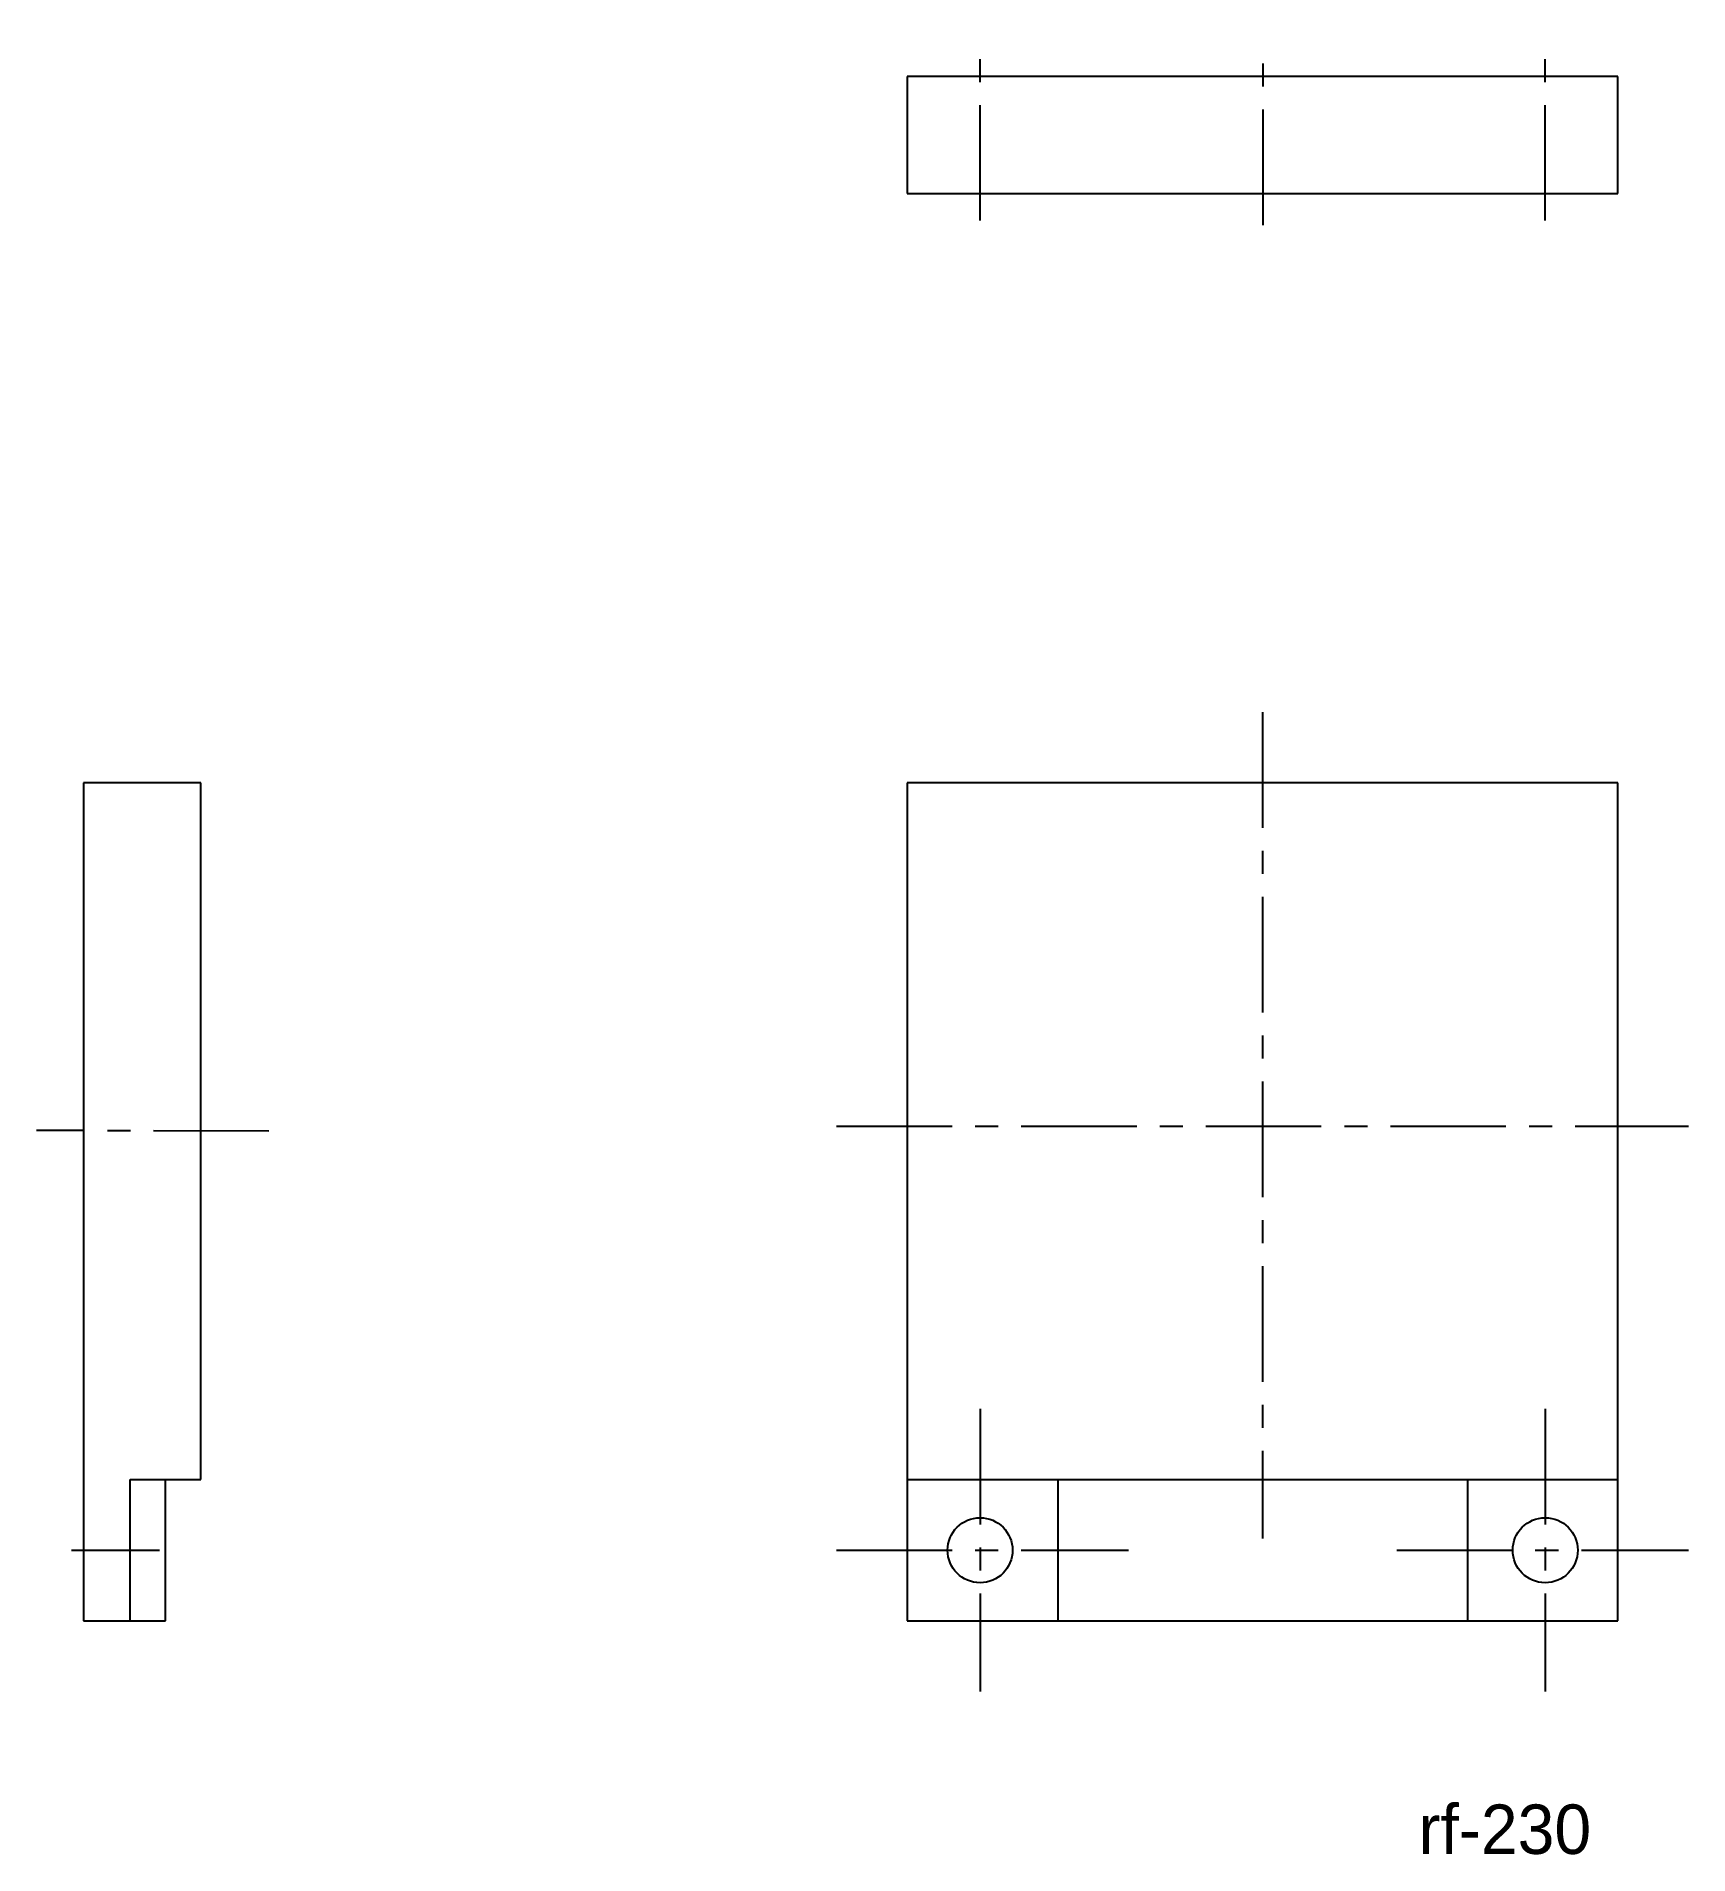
# Model space of a CAD drawing. Extents: x -23 to 94, y 16 to 145.
import ezdxf

# ---------------------------------------------------------------- set-up
doc = ezdxf.new("R2010")
doc.units = 0
doc.linetypes.add('CENTER', pattern=[13.068421, 8.167763, -1.633553, 1.633553, -1.633553])
doc.layers.get('0').update_dxf_attribs({"linetype": 'CONTINUOUS'})

msp = doc.modelspace()

# ---------------------------------------------------------------- linework, layer by layer
at = {"color": 4, "linetype": 'CENTER'}
for p, q in [((43.54, 131.95), (43.54, 144.99)), ((63.58, 131.64), (63.58, 144.68)), ((83.54, 131.95), (83.54, 144.99)), ((63.54, 97.16), (63.54, 38.7)), ((-6.79, 67.51), (-23.25, 67.57)), ((33.39, 67.86), (93.69, 67.86)), ((43.54, 47.86), (43.54, 27.86)), ((83.54, 47.86), (83.54, 27.86)), ((-20.76, 37.86), (-14.54, 37.86)), ((33.39, 37.86), (54.04, 37.86)), ((73.04, 37.86), (93.69, 37.86))]:
    msp.add_line(p, q, dxfattribs=at)
at = {"color": 7, "linetype": 'CONTINUOUS'}
for p, q in [((88.69, 142.16), (38.39, 142.16)), ((38.39, 142.16), (38.39, 133.86)), ((88.69, 133.86), (88.69, 142.16)), ((38.39, 133.86), (88.69, 133.86)), ((-19.91, 92.16), (-19.91, 32.86)), ((-11.61, 92.16), (-19.91, 92.16)), ((-11.61, 42.86), (-11.61, 92.16)), ((38.39, 92.16), (38.39, 32.86)), ((88.69, 92.16), (38.39, 92.16)), ((88.69, 32.86), (88.69, 92.16)), ((-16.61, 42.86), (-11.61, 42.86)), ((-16.61, 32.86), (-16.61, 42.86)), ((-14.11, 32.86), (-14.11, 42.86)), ((38.39, 42.86), (88.69, 42.86)), ((49.04, 42.86), (49.04, 32.86)), ((78.04, 42.86), (78.04, 32.86)), ((-19.91, 32.86), (-14.11, 32.86)), ((38.39, 32.86), (88.69, 32.86))]:
    msp.add_line(p, q, dxfattribs=at)
for centre in [(43.54, 37.86), (83.54, 37.86)]:
    msp.add_circle(centre, 2.3, dxfattribs=at)

# ---------------------------------------------------------------- texts
at = {"color": 2}
msp.add_text('rf-230', height=3.5, dxfattribs=at).set_placement((74.57, 16.37))

doc.saveas('drawing.dxf')
